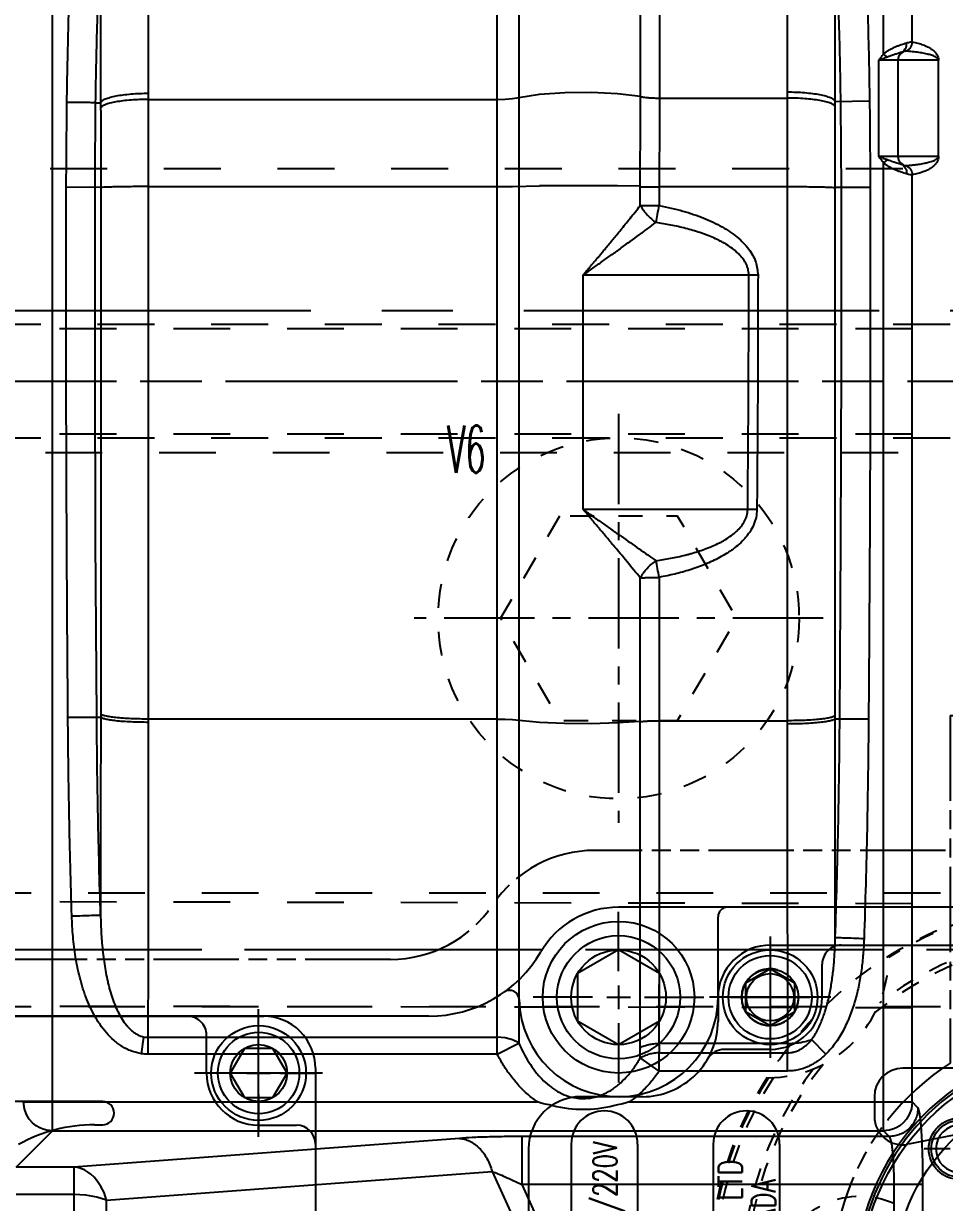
# Model space of a CAD drawing. Extents: x 14103 to 19353, y -3233 to 932.
# Drawn here: x 17231.6 to 17328.8, y 462.4 to 586.9 of the extents above; entities that cross this region are included whole.
import ezdxf
from ezdxf.enums import TextEntityAlignment as Align

# ---------------------------------------------------------------- set-up
doc = ezdxf.new("R2010")
doc.units = 0
doc.header["$LTSCALE"] = 20
doc.header["$MEASUREMENT"] = 0
for name, pattern in [('CENTER', [0.6, 0.375, -0.075, 0.075, -0.075]), ('CENTERLINE', [30, 24, -1.5, 3, -1.5]), ('DASHED', [0.2, 0.1, -0.1]), ('HIDDEN', [0.2, 0.1, -0.1]), ('PHANTOM', [0.8, 0.45, -0.05, 0.1, -0.05, 0.1, -0.05]), ('SOLID', [0])]:
    doc.linetypes.add(name, pattern=pattern)
doc.layers.get('DEFPOINTS').update_dxf_attribs({"linetype": 'CONTINUOUS'})
for name, color, linetype in [('1', 7, 'CONTINUOUS'), ('2', 7, 'CONTINUOUS'), ('3a', 7, 'CONTINUOUS'), ('6', 7, 'CONTINUOUS'), ('CK_LEVEL_1', 1, 'SOLID'), ('DIM', 3, 'CONTINUOUS'), ('OIL', 7, 'CONTINUOUS'), ('SCREW', 7, 'CONTINUOUS'), ('WATER', 9, 'HIDDEN'), ('water-2', 7, 'CONTINUOUS')]:
    doc.layers.add(name, color=color, linetype=linetype)
doc.styles.add('lxy2', font='txt.shx', dxfattribs={"width": 0.6})
doc.styles.get("Standard").update_dxf_attribs({"font": 'txt.shx', "width": 0.5, "bigfont": 'hztxt.shx'})
doc.dimstyles.new('10', dxfattribs={"dimtxt": 10, "dimasz": 5, "dimexe": 2.5, "dimexo": 0, "dimgap": 1, "dimtad": 0, "dimdsep": 46, "dimtxsty": 'lxy2', "dimcen": -3, "dimclrd": 113, "dimclre": 113, "dimclrt": 3, "dimazin": 2, "dimtfac": 1, "dimtofl": 0, "dimtmove": 0, "dimatfit": 3, "dimfxl": 1, "dimtolj": 1, "dimtzin": 0, "dimarcsym": 0})

# ---------------------------------------------------------------- blocks, each defined once
blk = doc.blocks.new('*D92')
at = {"layer": 'DEFPOINTS', "color": 0, "linetype": 'Continuous'}
for p in [(17344.36, 892.14), (17344.36, 863.85), (17204.36, 164.09)]:
    blk.add_point(p, dxfattribs=at)
at = {"layer": 'OIL', "color": 113, "linetype": 'Continuous', "lineweight": -2}
blk.add_line((17344.36, 863.85), (17344.36, 892.14), dxfattribs=at)
at = {"layer": 'OIL', "color": 3, "linetype": 'Continuous', "insert": (17344.36, 899.64), "char_height": 10, "attachment_point": 5, "rotation": 90, "style": 'lxy2'}
blk.add_mtext('\\A1;140', dxfattribs=at)
blk = doc.blocks.new('*D115')
at = {"layer": 'DEFPOINTS', "color": 0}
for p in [(17554.36, 709.09), (17770.26, 709.09), (17204.36, 164.09)]:
    blk.add_point(p, dxfattribs=at)
at = {"layer": 'DIM', "color": 113, "lineweight": -2}
blk.add_line((17554.36, 709.09), (17770.26, 709.09), dxfattribs=at)
at = {"layer": 'DIM', "color": 3, "insert": (17779.26, 709.09), "char_height": 10, "attachment_point": 5, "style": 'lxy2'}
blk.add_mtext('\\A1;545', dxfattribs=at)
blk = doc.blocks.new('*D114')
at = {"layer": 'DEFPOINTS', "color": 0}
for p in [(17517.7, 684.09), (17770.26, 684.09), (17204.36, 164.09)]:
    blk.add_point(p, dxfattribs=at)
at = {"layer": 'DIM', "color": 113, "lineweight": -2}
blk.add_line((17517.7, 684.09), (17770.26, 684.09), dxfattribs=at)
at = {"layer": 'DIM', "color": 3, "insert": (17778.76, 684.09), "char_height": 10, "attachment_point": 5, "style": 'lxy2'}
blk.add_mtext('\\A1;520', dxfattribs=at)
blk = doc.blocks.new('*D113')
at = {"layer": 'DEFPOINTS', "color": 0}
for p in [(17754.36, 864.09), (17770.26, 864.09), (17204.36, 164.09)]:
    blk.add_point(p, dxfattribs=at)
at = {"layer": 'DIM', "color": 113, "lineweight": -2}
blk.add_line((17754.36, 864.09), (17770.26, 864.09), dxfattribs=at)
at = {"layer": 'DIM', "color": 3, "insert": (17778.26, 864.09), "char_height": 10, "attachment_point": 5, "style": 'lxy2'}
blk.add_mtext('\\A1;700', dxfattribs=at)
blk = doc.blocks.new('*D119')
at = {"layer": 'DEFPOINTS', "color": 0}
for p in [(17725.91, 464.09), (17770.26, 464.09), (17204.36, 164.09)]:
    blk.add_point(p, dxfattribs=at)
at = {"layer": 'DIM', "color": 113, "lineweight": -2}
blk.add_line((17725.91, 464.09), (17770.26, 464.09), dxfattribs=at)
at = {"layer": 'DIM', "color": 3, "insert": (17778.26, 464.09), "char_height": 10, "attachment_point": 5, "style": 'lxy2'}
blk.add_mtext('\\A1;300', dxfattribs=at)
blk = doc.blocks.new('*D118')
at = {"layer": 'DEFPOINTS', "color": 0}
for p in [(17562.7, 514.09), (17770.26, 514.09), (17204.36, 164.09)]:
    blk.add_point(p, dxfattribs=at)
at = {"layer": 'DIM', "color": 113, "lineweight": -2}
blk.add_line((17562.7, 514.09), (17770.26, 514.09), dxfattribs=at)
at = {"layer": 'DIM', "color": 3, "insert": (17778.76, 514.09), "char_height": 10, "attachment_point": 5, "style": 'lxy2'}
blk.add_mtext('\\A1;350', dxfattribs=at)
blk = doc.blocks.new('*D117')
at = {"layer": 'DEFPOINTS', "color": 0}
for p in [(17562.7, 639.09), (17770.26, 639.09), (17204.36, 164.09)]:
    blk.add_point(p, dxfattribs=at)
at = {"layer": 'DIM', "color": 113, "lineweight": -2}
blk.add_line((17562.7, 639.09), (17770.26, 639.09), dxfattribs=at)
at = {"layer": 'DIM', "color": 3, "insert": (17779.26, 639.09), "char_height": 10, "attachment_point": 5, "style": 'lxy2'}
blk.add_mtext('\\A1;475', dxfattribs=at)
blk = doc.blocks.new('*D116')
at = {"layer": 'DEFPOINTS', "color": 0}
for p in [(17760.7, 664.09), (17770.26, 664.09), (17204.36, 164.09)]:
    blk.add_point(p, dxfattribs=at)
at = {"layer": 'DIM', "color": 113, "lineweight": -2}
blk.add_line((17760.7, 664.09), (17770.26, 664.09), dxfattribs=at)
at = {"layer": 'DIM', "color": 3, "insert": (17778.26, 664.09), "char_height": 10, "attachment_point": 5, "style": 'lxy2'}
blk.add_mtext('\\A1;500', dxfattribs=at)
blk = doc.blocks.new('*D85')
at = {"layer": 'DEFPOINTS', "color": 0}
for p in [(17529.36, 579.09), (17770.26, 579.09), (17204.36, 164.09)]:
    blk.add_point(p, dxfattribs=at)
at = {"layer": 'DIM', "color": 113, "lineweight": -2}
blk.add_line((17529.36, 579.09), (17770.26, 579.09), dxfattribs=at)
at = {"layer": 'DIM', "color": 3, "insert": (17778.26, 579.09), "char_height": 10, "attachment_point": 5, "style": 'lxy2'}
blk.add_mtext('\\A1;415', dxfattribs=at)
blk = doc.blocks.new('*X40')
at = {"layer": '1', "color": 2, "linetype": 'Continuous'}
for p, q in [((-6.35, 2.14), (-2.14, 6.35)), ((-6.1, 0.97), (-0.97, 6.1)), ((-6.07, 3.83), (-3.83, 6.07)), ((-5.62, 0.04), (-0.04, 5.62)), ((-4.94, -0.7), (0.7, 4.94)), ((-4.08, -1.25), (1.25, 4.08)), ((-3.01, -1.59), (1.59, 3.01)), ((-1.57, -1.57), (1.57, 1.57))]:
    blk.add_line(p, q, dxfattribs=at)
blk = doc.blocks.new('11111')
at = {"layer": '1', "color": 2, "linetype": 'Continuous'}
for p, q in [((-6.05, 59.75), (-5.1, 62.75)), ((-3.21, 56.75), (-5.1, 62.75)), ((5.97, 59.75), (6.92, 62.75)), ((8.81, 56.75), (6.92, 62.75)), ((-15, 59.75), (-6.05, 59.75)), ((-3.21, 56.75), (-2.26, 59.75)), ((-2.26, 59.75), (5.97, 59.75)), ((8.81, 56.75), (9.76, 59.75)), ((9.76, 59.75), (15, 59.75)), ((-3.95, 50.3), (-3.95, 46.5)), ((-2.05, 50.3), (-2.05, 46.5)), ((2.05, 50.3), (2.05, 46.5)), ((3.95, 50.3), (3.95, 46.5)), ((11.26, 50.3), (11.26, 25.92)), ((12.06, 50.3), (12.06, 26.19)), ((12.86, 50.3), (12.86, 25.92)), ((-5.5, 46), (-5.5, 46.2)), ((-5.2, 46.5), (5.2, 46.5)), ((5.5, 46), (5.5, 46.2)), ((-9.21, 44.29), (-7.79, 45.71)), ((7.09, 46), (-7.09, 46)), ((9.21, 44.29), (7.79, 45.71)), ((-9.5, 23.12), (-9.5, 43.59)), ((9.5, 23.12), (9.5, 43.59)), ((-9.5, 25.5), (9.5, 25.5)), ((-14, 15), (-14, 17.75)), ((14, 15), (14, 17.75)), ((18.98, 15.52), (18.98, -15.52)), ((19.18, 15.3), (19.18, 0)), ((19.98, 15.08), (19.98, -15.03)), ((20.77, 15.08), (20.77, 0.02)), ((-15, 14), (-17.75, 14)), ((-13.5, 14), (-14.5, 14)), ((-14, 13.5), (-14, 14.5)), ((-13, 14), (-10.25, 14)), ((13, 14), (10.25, 14)), ((13.5, 14), (14.5, 14)), ((14, 13.5), (14, 14.5)), ((15, 14), (17.75, 14)), ((-14, 13), (-14, 10.25)), ((14, 13), (14, 10.25)), ((20.98, 11.79), (20.98, -11.79)), ((-14, -13), (-14, -10.25)), ((14, -13), (14, -10.25)), ((-14, -14.5), (-14, -13.5)), ((14, -14.5), (14, -13.5)), ((-15, -14), (-17.75, -14)), ((-13.5, -14), (-14.5, -14)), ((-13, -14), (-10.25, -14)), ((13, -14), (10.25, -14)), ((13.5, -14), (14.5, -14)), ((15, -14), (17.75, -14)), ((-14, -15), (-14, -17.75)), ((14, -15), (14, -17.75))]:
    blk.add_line(p, q, dxfattribs=at)
at = {"layer": '1', "color": 1, "linetype": 'PHANTOM'}
for p, q in [((-15, 59.75), (-15, 23.05)), ((15, 59.75), (15, 23.05))]:
    blk.add_line(p, q, dxfattribs=at)
at = {"layer": '1', "color": 3, "linetype": 'CENTERLINE'}
for p, q in [((0, 50.3), (0, -29.3)), ((30.7, 0), (-30.7, 0))]:
    blk.add_line(p, q, dxfattribs=at)
at = {"layer": '1', "color": 2, "linetype": 'Continuous'}
for centre, radius in [((-14, 14), 3.25), ((-14, 14), 3), ((14, 14), 3.25), ((14, 14), 3), ((14, 14), 2.5), ((0, 0), 8), ((0, 0), 4), ((-14, -14), 3.25), ((-14, -14), 3), ((14, -14), 3.25), ((14, -14), 3)]:
    blk.add_circle(centre, radius, dxfattribs=at)
for centre, radius, start, end in [((-5.2, 46.2), 0.3, 90, 180), ((5.2, 46.2), 0.3, 0, 90), ((-7.09, 45), 1, 90.0003, 135.0002), ((7.09, 45), 1, 44.9998, 89.9997), ((-8.5, 43.59), 1, 134.9999, 179.9999), ((8.5, 43.59), 1, 0.0001, 45.0001), ((17.06, 26.19), 5.8, 180, 236.9212), ((17.06, 26.19), 5, 180, 236.9212), ((17.06, 26.19), 4.2, 180, 236.9212), ((0, 0), 25, 42.435, 33.7984), ((0, 0), 24.75, 40.1096, 319.8904), ((0, 0), 27.05, 45.1942, 56.9212), ((0, 0), 25.45, 45.1942, 56.9212), ((0, 0), 26.25, 45.1942, 56.9212), ((14.97, 15.08), 5.8, 0, 45.1942), ((14.97, 15.08), 4.2, 0, 45.1942), ((-14, 14), 2.5, 0, 270), ((16.98, 15.52), 2, 0, 42.435), ((21.48, 11.79), 0.5, 28.7734, 180), ((0, 0), 24.75, 330.2191, 29.7809), ((19.98, 0), 1.59, 120.2608, 59.7392), ((19.98, 0), 0.775, 180, 1.5606), ((-14, -14), 2.5, 0, 270), ((14, -14), 2.5, 270, 180), ((21.48, -11.79), 0.5, 180, 331.2266), ((16.98, -15.52), 2, 317.565, 0)]:
    blk.add_arc(centre, radius, start, end, dxfattribs=at)
at = {"layer": '1', "color": 1, "linetype": 'PHANTOM'}
blk.add_arc((0, 0), 27.5, 123.0557, 56.9443, dxfattribs=at)
at = {"layer": '1', "color": 1, "linetype": 'Continuous'}
blk.add_point((0, 0), dxfattribs=at)
at = {"layer": '6'}
blk.add_blockref('*X40', (2.35, -2.35), dxfattribs=at)
blk = doc.blocks.new('JUNK_NZS')
at = {"layer": '1', "color": 1, "linetype": 'Continuous'}
blk.add_point((0, 0), dxfattribs=at)
at = {"layer": '1'}
blk.add_blockref('11111', (0, 0), dxfattribs=at)
blk = doc.blocks.new('T241S064')
at = {"layer": '1', "color": 2, "linetype": 'Continuous'}
for p, q in [((0, 2.25), (0, 6)), ((-1.5, 2.6), (-3, 0)), ((1.5, 2.6), (-1.5, 2.6)), ((3, 0), (1.5, 2.6)), ((0, 1.25), (0, -1.25)), ((-2.25, 0), (-6, 0)), ((1.25, 0), (-1.25, 0)), ((1.5, -2.6), (3, 0)), ((2.25, 0), (6, 0)), ((-3, 0), (-1.5, -2.6)), ((0, -2.25), (0, -6)), ((-1.5, -2.6), (1.5, -2.6))]:
    blk.add_line(p, q, dxfattribs=at)
for radius in [5, 4.3, 3]:
    blk.add_circle((0, 0), radius, dxfattribs=at)
blk.add_point((0, 0), dxfattribs=at)
blk = doc.blocks.new('HP0108BR-TV')
at = {"layer": '1', "color": 2, "linetype": 'Continuous'}
for p, q in [((-58, -22.5), (-58, 22.5)), ((-52, -16.5), (-56, -16.5)), ((-34.67, -16.53), (-35.56, -16.53)), ((-35.56, -19), (-25.7, -19)), ((-46.5, -22), (-46.5, -26)), ((52.5, -28), (-52.54, -28))]:
    blk.add_line(p, q, dxfattribs=at)
at = {"layer": '1', "color": 2, "linetype": 'CENTERLINE'}
for p, q in [((-52, -15.25), (-52, -28.75)), ((-58.75, -22), (-45.25, -22))]:
    blk.add_line(p, q, dxfattribs=at)
at = {"layer": '1', "color": 2, "linetype": 'Continuous'}
for centre, radius, start, end in [((-56, -14.5), 2, 180, 270), ((-34.67, 0), 16.53, 270, 298.9523), ((-52, -22), 5.5, 0, 90), ((-35.52, -17.77), 1.23, 90, 270), ((-52.5, -22.5), 5.5, 180, 270.0001), ((-44.5, -26), 2, 180, 270.0001)]:
    blk.add_arc(centre, radius, start, end, dxfattribs=at)
at = {"layer": '1'}
blk.add_blockref('T241S064', (-52, -22), dxfattribs=at)
blk = doc.blocks.new('T241S074')
at = {"layer": '1', "color": 2, "linetype": 'Continuous'}
for p, q in [((0, 2.75), (0, 9)), ((-2.5, 4.33), (-5, 0)), ((2.5, 4.33), (-2.5, 4.33)), ((5, 0), (2.5, 4.33)), ((0, 1.25), (0, -1.25)), ((-2.75, 0), (-9, 0)), ((1.25, 0), (-1.25, 0)), ((2.5, -4.33), (5, 0)), ((2.75, 0), (9, 0)), ((-5, 0), (-2.5, -4.33)), ((0, -2.75), (0, -9)), ((-2.5, -4.33), (2.5, -4.33))]:
    blk.add_line(p, q, dxfattribs=at)
for radius in [8, 6.5, 5]:
    blk.add_circle((0, 0), radius, dxfattribs=at)
blk = doc.blocks.new('HP0107BOLT-TV')
at = {"layer": '1', "color": 2, "linetype": 'CENTERLINE'}
for p, q in [((-34, 34.2), (-34, 25.8)), ((14, 34.2), (14, 25.8)), ((-38.2, 30), (-29.8, 30)), ((9.8, 30), (18.2, 30)), ((-34, -25.8), (-34, -34.2)), ((14, -25.8), (14, -34.2)), ((-38.2, -30), (-29.8, -30)), ((9.8, -30), (18.2, -30))]:
    blk.add_line(p, q, dxfattribs=at)
at = {"layer": '1', "color": 2, "linetype": 'Continuous'}
for centre in [(-34, 30), (14, 30), (-34, -30), (14, -30)]:
    blk.add_circle(centre, 2.5, dxfattribs=at)
for centre in [(-34, 30), (14, 30), (-34, -30), (14, -30)]:
    blk.add_arc(centre, 3, 74.7379, 15.6393, dxfattribs=at)
at = {"layer": '1', "color": 1, "linetype": 'Continuous'}
blk.add_point((0, 0), dxfattribs=at)
at = {"layer": '2', "color": 150, "linetype": 'Continuous'}
blk.add_point((0, 0), dxfattribs=at)
blk = doc.blocks.new('*U47')
at = {"layer": '1', "color": 2, "linetype": 'Continuous', "width": 0.75}
for s, p in [('MOLD-MASTERS LTD', (0, 0)), ('MADE IN CANADA', (3.5, 0))]:
    blk.add_text(s, height=2.5, rotation=90, dxfattribs=at).set_placement(p, align=Align.CENTER)
blk = doc.blocks.new('HP0107BR-TV')
at = {"layer": '1', "color": 2, "linetype": 'CENTERLINE'}
for p, q in [((-34, 36.41), (-34, 23.59)), ((-27.59, 30), (-40.41, 30))]:
    blk.add_line(p, q, dxfattribs=at)
at = {"layer": '1', "color": 2, "linetype": 'Continuous'}
for p, q in [((-34, 35.5), (14, 35.5)), ((-34, 33), (-36.6, 31.5)), ((-31.4, 31.5), (-34, 33)), ((-28.5, 30), (-28.5, 33.5)), ((-36.6, 31.5), (-36.6, 28.5)), ((-31.4, 28.5), (-31.4, 31.5)), ((-39.5, 30), (-39.5, 27.43)), ((-36.6, 28.5), (-34, 27)), ((-34, 27), (-31.4, 28.5)), ((-34, 24.5), (-38.84, 24.5)), ((0, 22.5), (-20, 22.5)), ((-47.44, 19.5), (-54, 19.5)), ((-23, 19.5), (-23, 17.42)), ((-3.52, 17.65), (-19.41, 14.48)), ((-59.5, 14), (-59.5, -14)), ((-55, 14.5), (-55, -14.5)), ((-48, 14.5), (-48, -14.5)), ((-40, 14.5), (-40, -14.5)), ((-33, 14.5), (-33, -14.5))]:
    blk.add_line(p, q, dxfattribs=at)
for radius in [5, 4.4, 3]:
    blk.add_circle((-34, 30), radius, dxfattribs=at)
for centre, radius, start, end in [((-34, 30), 5.5, 89.2727, 180.0348), ((-26.5, 33.5), 2, 89.9999, 180), ((-34, 30), 5.5, 270, 0), ((-47.5, 27.5), 8, 269.9977, 359.9978), ((-38.84, 22.5), 2, 90, 150.0238), ((-20, 19.5), 3, 90, 180), ((-54, 14), 5.5, 90, 180), ((-51.5, 14.5), 3.5, 0, 180), ((-36.5, 14.5), 3.5, 0, 180), ((-20, 17.42), 3, 180, 281.2808)]:
    blk.add_arc(centre, radius, start, end, dxfattribs=at)
at = {"layer": '1'}
for name, p in [('HP0107BOLT-TV', (0, 0)), ('*U47', (-36.95, -0.09))]:
    blk.add_blockref(name, p, dxfattribs=at)
at = {"layer": '1', "color": 2, "linetype": 'Continuous', "width": 0.7}
blk.add_text('HP0107BR-1100W/220V', height=2.5, rotation=90, dxfattribs=at).set_placement((-50.18, -0.03), align=Align.CENTER)
blk = doc.blocks.new('*U37')
at = {"layer": '1', "color": 2, "linetype": 'HIDDEN'}
blk.add_circle((0, 0), 1, dxfattribs=at)
blk = doc.blocks.new('*U38', base_point=(0.25, 1.86))
at = {"layer": '1', "color": 2, "linetype": 'HIDDEN'}
blk.add_arc((0.25, 1.86), 6, 68.1603, 291.8343, dxfattribs=at)
blk = doc.blocks.new('MVB79TVHID')
at = {"layer": '1', "color": 2, "linetype": 'HIDDEN'}
for p, q in [((0, 30.5), (0, 19.5)), ((-5.5, 25), (5.5, 25)), ((0.01, 25.01), (0, 25)), ((0, 25), (0.01, 25)), ((0.72, 7.84), (20.27, 6.3)), ((-40.47, 2.5), (-31.65, 2.5)), ((-31.65, 2.5), (-31.15, 2)), ((-31.59, -2.49), (-31.59, 2.5)), ((-31.43, 2.5), (-30, 0)), ((-31.15, -2), (-31.15, 2)), ((-47.64, 0), (-30.36, 0)), ((-30, 0), (-31.44, -2.5)), ((-31.65, -2.5), (-31.15, -2)), ((-40.84, -2.5), (-31.44, -2.5)), ((1.46, -4.26), (19.33, -5.66)), ((35.45, -15.06), (35.45, -15.05)), ((35.45, -15.05), (35.45, -15.07)), ((0, -19.5), (0, -30.5)), ((-32.54, -21.62), (-32.55, -21.63)), ((-32.54, -21.63), (-32.54, -21.62)), ((-5.5, -25), (5.5, -25))]:
    blk.add_line(p, q, dxfattribs=at)
at = {"layer": '1', "color": 1, "linetype": 'HIDDEN'}
for p, q in [((-40.42, 2.52), (-47.48, 2.52)), ((-40.42, -2.52), (-47.48, -2.52))]:
    blk.add_line(p, q, dxfattribs=at)
at = {"layer": '1', "color": 2, "linetype": 'Continuous'}
for p, q in [((-46.65, 2.5), (-47.15, 2)), ((-46.65, 2.5), (-40.47, 2.5)), ((-46.65, -2.5), (-46.65, 2.5)), ((-47.15, -2), (-47.15, 2)), ((-46.65, -2.5), (-47.15, -2)), ((-40.84, -2.5), (-46.65, -2.5))]:
    blk.add_line(p, q, dxfattribs=at)
at = {"layer": '1', "color": 1, "linetype": 'HIDDEN'}
blk.add_circle((0, 0), 40.5, dxfattribs=at)
at = {"layer": '1', "color": 2, "linetype": 'HIDDEN'}
for centre, radius in [((0, 25), 2.5), ((0, 0), 9), ((24.5, 0), 9), ((0, 0), 8), ((0, 0), 4.5), ((0, 0), 4), ((-28, 0), 2.75), ((-28, 0), 2.5), ((0, -25), 2.5)]:
    blk.add_circle(centre, radius, dxfattribs=at)
for centre, radius, start, end in [((0, 0), 39.95, 57.4082, 122.5917), ((0, 0), 40.39, 57.826, 122.1739), ((0, 0), 36.5, 51.1237, 128.8763), ((0, 0), 37, 52.6402, 127.3598), ((-34.21, 34.21), 12.7, 270.0819, 359.9184), ((34.21, 34.21), 12.7, 180.0816, 269.9183), ((0, 25), 3, 60, 30), ((0, 0), 37, 142.6404, 217.3596), ((0, 0), 36.5, 141.1238, 218.8761), ((0, 0), 36.5, 321.1239, 38.8761), ((0, 0), 37, 322.6404, 37.3596), ((0, 0), 40.39, 147.8262, 212.1738), ((0, 0), 39.95, 147.4084, 212.5915), ((0, 0), 39.95, 327.4085, 32.5915), ((0, 0), 40.39, 327.8263, 32.1737), ((-34.21, -34.21), 12.7, 0.0816, 89.9182), ((0, -25), 3, 60, 30), ((34.21, -34.21), 12.7, 90.0818, 179.9184), ((0, 0), 36.5, 231.1237, 308.8763), ((0, 0), 37, 232.6402, 307.3598), ((0, 0), 40.39, 237.8261, 302.1739)]:
    blk.add_arc(centre, radius, start, end, dxfattribs=at)
at = {"layer": '1', "color": 1, "linetype": 'HIDDEN'}
blk.add_arc((-47.48, 0), 2.52, 88.6524, 271.3476, dxfattribs=at)
at = {"layer": '1', "color": 2, "yscale": 0.70708331, "rotation": 265.5}
blk.add_blockref('*U38', (0.25, 1.86), dxfattribs=at)
at = {"layer": '1', "color": 2, "xscale": 6, "yscale": 4.210000099999999, "zscale": 6, "rotation": 265.5}
blk.add_blockref('*U37', (19.8, 0.32), dxfattribs=at)
blk = doc.blocks.new('AC_LXY_BLK12')
at = {"layer": 'SCREW', "color": 1, "linetype": 'CENTER'}
for p, q in [((0, 17), (0, -17)), ((17, 0), (-17, 0))]:
    blk.add_line(p, q, dxfattribs=at)
at = {"layer": 'SCREW', "color": 2, "linetype": 'HIDDEN', "flags": 128}
blk.add_lwpolyline([(-4.907, 8.5), (-9.815, 0), (-4.907, -8.5), (4.907, -8.5), (9.815, 0), (4.907, 8.5)], close=True, dxfattribs=at)
at = {"layer": 'SCREW', "color": 2, "linetype": 'HIDDEN'}
blk.add_circle((0, 0), 15, dxfattribs=at)

msp = doc.modelspace()

# ---------------------------------------------------------------- linework, layer by layer
at = {"layer": '1', "color": 1, "linetype": 'PHANTOM'}
for p, q in [((17376.863, 499.591), (17291.863, 499.591)), ((17270.281, 488.091), (17138.444, 488.091))]:
    msp.add_line(p, q, dxfattribs=at)
at = {"layer": '1', "color": 2, "linetype": 'Continuous'}
for p, q in [((17374.363, 493.591), (17294.363, 493.591)), ((17304.863, 484.091), (17304.863, 492.591)), ((17274.329, 482.091), (17134.396, 482.091))]:
    msp.add_line(p, q, dxfattribs=at)
at = {"layer": '1', "color": 1, "linetype": 'PHANTOM'}
for centre, start, end in [((17291.863, 486.591), 90, 146.10364), ((17270.281, 501.091), 270, 326.10364)]:
    msp.add_arc(centre, 13, start, end, dxfattribs=at)
at = {"layer": '1', "color": 2, "linetype": 'Continuous'}
for centre, radius, start, end in [((17294.363, 484.091), 9.5, 90, 149.71442), ((17305.863, 492.591), 1, 90, 180), ((17274.329, 495.791), 13.7, 270, 329.71442), ((17282.866, 483.823), 1, 1.33111, 125.50235), ((17294.363, 484.091), 10.5, 181.33111, 0)]:
    msp.add_arc(centre, radius, start, end, dxfattribs=at)
at = {"layer": '3a', "color": 4, "linetype": 'Continuous'}
for p, q in [((17234.591, 469.995), (17234.591, 612.765)), ((17322.325, 583.658), (17322.325, 612.765)), ((17325.362, 584.923), (17325.362, 609.728)), ((17281.559, 479.882), (17281.559, 605.691)), ((17283.829, 604.164), (17283.829, 479.254)), ((17322.74, 583.327), (17322.325, 583.658)), ((17321.837, 572.845), (17321.837, 582.995)), ((17328.143, 582.995), (17321.837, 582.995)), ((17323.855, 582.995), (17323.855, 572.845)), ((17328.146, 572.845), (17328.146, 582.995)), ((17244.756, 513.455), (17244.753, 579.48)), ((17244.754, 578.865), (17281.559, 578.865)), ((17296.658, 567.685), (17296.666, 579.207)), ((17298.675, 579.008), (17298.664, 567.67)), ((17298.675, 579.008), (17312.162, 579.008)), ((17312.162, 579.008), (17312.159, 513.281)), ((17317.224, 578.65), (17320.863, 578.7)), ((17239.162, 578.515), (17239.691, 578.507)), ((17328.143, 572.845), (17321.837, 572.845)), ((17322.74, 572.514), (17322.325, 572.183)), ((17322.325, 469.995), (17322.325, 572.183)), ((17325.362, 473.033), (17325.362, 570.918)), ((17236.057, 569.625), (17239.694, 569.619)), ((17312.158, 569.631), (17298.665, 569.631)), ((17317.221, 569.587), (17320.932, 569.593)), ((17290.638, 535.573), (17290.638, 560.334)), ((17290.638, 560.334), (17309.082, 560.334)), ((17307.993, 535.573), (17290.638, 535.573)), ((17296.651, 513.251), (17296.653, 528.356)), ((17298.658, 528.414), (17298.656, 513.281)), ((17236.233, 513.64), (17239.694, 513.668)), ((17281.559, 513.455), (17244.756, 513.455)), ((17298.656, 513.281), (17312.159, 513.281)), ((17317.222, 513.493), (17320.755, 513.465)), ((17243.996, 478.119), (17244.265, 479.894)), ((17244.713, 478.065), (17244.713, 479.852)), ((17244.714, 479.882), (17281.559, 479.882)), ((17281.559, 478.065), (17281.559, 479.852)), ((17281.559, 478.065), (17283.829, 479.254)), ((17312.202, 479.215), (17298.625, 479.215)), ((17316.248, 478.073), (17314.73, 479.615)), ((17281.559, 478.065), (17244.713, 478.065)), ((17298.659, 476.303), (17298.659, 478.232)), ((17298.659, 478.232), (17312.206, 478.232)), ((17312.206, 476.303), (17312.206, 478.232)), ((17298.659, 476.303), (17296.653, 477.68)), ((17312.206, 476.303), (17298.659, 476.303)), ((17231.553, 473.033), (17285.794, 473.033)), ((17295.481, 473.033), (17325.362, 473.033)), ((17325.97, 472.425), (17325.362, 473.033)), ((17230.765, 466.169), (17234.591, 469.995)), ((17234.591, 469.995), (17322.325, 469.995)), ((17277.559, 469.196), (17236.857, 466.169)), ((17322.932, 469.388), (17284.147, 469.388)), ((17284.147, 469.388), (17284.147, 464.325)), ((17322.325, 469.995), (17322.932, 469.388)), ((17236.857, 466.169), (17230.765, 466.169)), ((17236.857, 466.169), (17236.857, 414.838)), ((17240.318, 462.675), (17281.02, 465.702)), ((17281.02, 465.702), (17319.502, 380.79)), ((17284.147, 464.325), (17321.579, 381.731)), ((17326.498, 464.325), (17284.147, 464.325)), ((17323.46, 437.498), (17323.46, 464.325)), ((17326.498, 438.763), (17326.498, 464.325)), ((17236.857, 463.251), (17230.765, 463.251)), ((17240.318, 415.517), (17240.318, 462.675))]:
    msp.add_line(p, q, dxfattribs=at)
for points in [[(17324.4, 583.896), (17324.111, 583.671), (17323.922, 583.357), (17323.855, 582.995)], [(17281.559, 578.865), (17282.408, 578.888), (17283.182, 578.955), (17283.829, 579.059)], [(17283.829, 579.059), (17286.03, 579.403), (17288.677, 579.6), (17291.513, 579.633), (17294.265, 579.498), (17296.666, 579.207)], [(17323.855, 572.845), (17323.922, 572.484), (17324.111, 572.17), (17324.4, 571.944)], [(17239.271, 513.664), (17239.152, 532.315), (17239.093, 550.967), (17239.094, 569.62)], [(17244.757, 569.663), (17282.408, 569.666), (17283.182, 569.674), (17286.028, 569.729)], [(17296.658, 569.705), (17294.257, 569.741), (17291.507, 569.757), (17288.672, 569.753), (17286.028, 569.729)], [(17317.717, 513.489), (17317.836, 532.188), (17317.895, 550.888), (17317.894, 569.588)], [(17281.559, 513.455), (17282.408, 513.441), (17283.182, 513.402)], [(17283.182, 513.402), (17286.026, 513.136), (17288.669, 513.019), (17291.502, 512.999), (17294.251, 513.079), (17296.651, 513.251)], [(17283.829, 479.288), (17283.173, 479.611), (17282.397, 479.813), (17281.559, 479.882)], [(17234.591, 469.995), (17234.28, 470.013), (17233.962, 470.064), (17233.616, 470.16), (17233.252, 470.313), (17232.878, 470.532), (17232.508, 470.832), (17232.159, 471.224), (17231.858, 471.719), (17231.641, 472.324), (17231.553, 473.033)], [(17325.362, 473.033), (17325.274, 472.322), (17325.056, 471.717), (17324.755, 471.222), (17324.407, 470.831), (17324.038, 470.533), (17323.667, 470.314), (17323.305, 470.163), (17322.963, 470.066), (17322.649, 470.014), (17322.325, 469.995)], [(17240.318, 462.675), (17240.047, 463.466), (17239.723, 464.123), (17239.372, 464.657), (17239.011, 465.083), (17238.653, 465.416), (17238.306, 465.67), (17237.975, 465.859), (17237.664, 465.995), (17237.374, 466.086), (17237.113, 466.14), (17236.857, 466.169)], [(17240.318, 462.675), (17239.291, 462.988), (17238.113, 463.185), (17236.857, 463.251)]]:
    msp.add_lwpolyline(points, dxfattribs=at)
for points in [[(17296.666, 579.207), (17296.674, 586.604), (17296.681, 593.543), (17296.687, 599.825), (17296.693, 605.268)], [(17298.712, 604.682), (17298.704, 599.329), (17298.695, 593.151), (17298.686, 586.326), (17298.675, 579.008)], [(17312.253, 604.682), (17312.232, 602.291), (17312.223, 600.943), (17312.214, 599.542), (17312.2, 596.61), (17312.188, 593.509), (17312.179, 590.238), (17312.175, 588.539), (17312.173, 587.674), (17312.172, 586.803), (17312.166, 583.26), (17312.162, 579.621)], [(17244.753, 579.48), (17244.749, 582.931), (17244.744, 586.295), (17244.742, 587.123), (17244.741, 587.944), (17244.737, 589.561), (17244.728, 592.676), (17244.717, 595.637), (17244.704, 598.443), (17244.696, 599.787), (17244.692, 600.444), (17244.687, 601.086), (17244.668, 603.401)], [(17317.224, 578.65), (17317.228, 581.906), (17317.233, 585.078), (17317.234, 585.858), (17317.236, 586.633), (17317.239, 588.156), (17317.247, 591.09), (17317.257, 593.876), (17317.269, 596.416)], [(17317.825, 578.659), (17317.632, 587.549), (17317.476, 591.987), (17317.269, 596.416)], [(17320.303, 596.577), (17320.511, 592.11), (17320.668, 587.641), (17320.863, 578.7)], [(17236.124, 578.556), (17236.298, 586.763), (17236.437, 590.864), (17236.617, 594.965)], [(17239.161, 578.515), (17239.238, 582.874), (17239.347, 587.088), (17239.486, 591.113), (17239.651, 594.813)], [(17239.651, 594.813), (17239.66, 592.946), (17239.669, 590.294), (17239.677, 587.507), (17239.68, 586.063), (17239.681, 585.329), (17239.683, 584.59), (17239.688, 581.587), (17239.691, 578.507)], [(17324.666, 583.959), (17324.947, 584.104), (17325.17, 584.328), (17325.313, 584.61), (17325.362, 584.923)], [(17325.362, 584.923), (17325.169, 584.899), (17324.741, 584.797)], [(17325.362, 584.923), (17325.947, 584.8), (17326.486, 584.633), (17326.967, 584.426), (17327.377, 584.184), (17327.708, 583.913), (17327.949, 583.62), (17328.097, 583.312), (17328.146, 582.995)], [(17321.837, 582.995), (17322.076, 583.33), (17322.325, 583.658)], [(17324.741, 584.797), (17324.186, 584.62), (17323.872, 584.504), (17323.549, 584.372), (17323.223, 584.221), (17322.903, 584.051), (17322.602, 583.865), (17322.325, 583.658)], [(17324.4, 583.896), (17324.142, 583.807), (17323.767, 583.684), (17323.416, 583.567), (17323.019, 583.43), (17322.74, 583.327)], [(17324.4, 583.896), (17324.753, 584.515), (17324.741, 584.797)], [(17324.666, 583.959), (17324.629, 583.957), (17324.4, 583.896)], [(17328.146, 582.995), (17328.109, 583.127), (17328.004, 583.225), (17327.833, 583.347), (17327.595, 583.454), (17327.183, 583.59), (17326.67, 583.711), (17326.07, 583.814), (17325.397, 583.898), (17324.666, 583.959)], [(17322.74, 583.327), (17322.305, 583.163), (17321.837, 582.995)], [(17244.753, 579.48), (17243.807, 579.461), (17242.895, 579.406), (17242.047, 579.317), (17241.294, 579.197), (17240.663, 579.051), (17240.175, 578.883), (17239.847, 578.7), (17239.691, 578.507)], [(17244.754, 578.865), (17243.808, 578.847), (17242.895, 578.796), (17242.047, 578.714), (17241.295, 578.602), (17240.663, 578.466), (17240.175, 578.31), (17239.847, 578.139), (17239.691, 577.96)], [(17296.666, 579.155), (17297.108, 579.093), (17297.602, 579.047), (17298.13, 579.018), (17298.675, 579.008)], [(17317.224, 578.65), (17317.068, 578.842), (17316.741, 579.025), (17316.252, 579.193), (17315.621, 579.339), (17314.868, 579.458), (17314.021, 579.547), (17313.108, 579.602), (17312.162, 579.621)], [(17312.162, 579.621), (17312.162, 579.213), (17312.162, 579.008)], [(17317.224, 578.103), (17317.068, 578.282), (17316.74, 578.453), (17316.252, 578.609), (17315.621, 578.745), (17314.868, 578.857), (17314.02, 578.939), (17313.108, 578.99), (17312.162, 579.008)], [(17317.224, 578.103), (17317.224, 578.468), (17317.224, 578.65)], [(17317.894, 569.588), (17317.825, 578.659)], [(17320.863, 578.7), (17320.932, 569.593)], [(17236.057, 569.625), (17236.124, 578.556)], [(17239.162, 578.515), (17238.873, 578.519), (17238.201, 578.528), (17237.24, 578.541), (17236.124, 578.556)], [(17239.094, 569.62), (17239.162, 578.515)], [(17239.691, 578.507), (17239.691, 578.144), (17239.691, 577.96)], [(17239.691, 577.96), (17239.694, 573.808), (17239.694, 571.716), (17239.694, 569.619)], [(17317.221, 569.587), (17317.221, 571.728), (17317.222, 573.864), (17317.224, 578.103)], [(17321.837, 572.845), (17322.305, 572.678), (17322.74, 572.514)], [(17322.325, 572.183), (17322.076, 572.51), (17321.837, 572.845)], [(17322.74, 572.514), (17323.02, 572.41), (17323.289, 572.317), (17323.54, 572.232), (17323.968, 572.09), (17324.4, 571.944)], [(17324.666, 571.882), (17324.944, 571.902), (17325.199, 571.924), (17325.65, 571.971), (17326.031, 572.021), (17326.353, 572.071), (17326.625, 572.121), (17326.959, 572.193), (17327.219, 572.261), (17327.482, 572.344), (17327.747, 572.452), (17327.969, 572.582), (17328.143, 572.845)], [(17328.146, 572.845), (17328.097, 572.529), (17327.949, 572.22), (17327.708, 571.927), (17327.377, 571.656), (17326.967, 571.414), (17326.486, 571.207), (17325.947, 571.041), (17325.362, 570.918)], [(17322.325, 572.183), (17322.603, 571.975), (17322.905, 571.788), (17323.223, 571.619), (17323.55, 571.468), (17323.873, 571.336), (17324.186, 571.221), (17324.478, 571.124), (17324.741, 571.043)], [(17324.4, 571.944), (17324.753, 571.325), (17324.741, 571.043)], [(17324.4, 571.944), (17324.494, 571.913), (17324.666, 571.881)], [(17324.666, 571.882), (17324.947, 571.737), (17325.17, 571.512), (17325.313, 571.23), (17325.362, 570.918)], [(17324.741, 571.043), (17324.981, 570.98), (17325.242, 570.929), (17325.362, 570.918)], [(17236.233, 513.64), (17236.115, 532.243), (17236.056, 550.905), (17236.057, 569.625)], [(17239.694, 569.619), (17239.695, 562.595), (17239.695, 555.637), (17239.694, 541.729), (17239.694, 538.254), (17239.694, 534.78), (17239.694, 527.84), (17239.693, 513.991)], [(17244.757, 569.663), (17243.811, 569.661), (17242.897, 569.654), (17242.049, 569.644), (17241.296, 569.631), (17240.664, 569.614), (17240.177, 569.595), (17239.849, 569.574), (17239.694, 569.551)], [(17296.658, 569.649), (17297.1, 569.641), (17297.593, 569.636), (17298.12, 569.632), (17298.665, 569.631)], [(17317.221, 569.52), (17317.066, 569.542), (17316.739, 569.563), (17316.251, 569.582), (17315.619, 569.599), (17314.866, 569.613), (17314.018, 569.623), (17313.105, 569.629), (17312.158, 569.631)], [(17317.222, 513.816), (17317.222, 520.754), (17317.221, 527.703), (17317.221, 541.625), (17317.221, 548.597), (17317.221, 555.57), (17317.221, 569.587)], [(17320.932, 569.593), (17320.932, 550.825), (17320.873, 532.116), (17320.755, 513.465)], [(17290.638, 560.334), (17290.803, 560.528), (17290.98, 560.745), (17291.177, 560.975), (17291.387, 561.228), (17291.614, 561.501), (17291.858, 561.793), (17292.121, 562.107), (17292.403, 562.443), (17292.705, 562.806), (17293.03, 563.198), (17293.381, 563.622), (17293.759, 564.08), (17294.166, 564.575), (17294.602, 565.109), (17295.07, 565.685), (17295.57, 566.305), (17296.1, 566.971), (17296.658, 567.685)], [(17296.658, 567.685), (17296.981, 567.177), (17297.377, 566.693), (17297.827, 566.254), (17298.314, 565.877)], [(17296.658, 567.685), (17297.1, 567.678), (17297.592, 567.674), (17298.12, 567.671), (17298.664, 567.67)], [(17298.314, 565.877), (17298.479, 566.721), (17298.664, 567.67)], [(17298.664, 567.67), (17301.162, 567.079), (17303.379, 566.325), (17305.3, 565.404), (17306.895, 564.313), (17308.102, 563.059), (17308.845, 561.695), (17309.082, 560.334)], [(17290.638, 560.334), (17290.892, 560.515), (17291.146, 560.696), (17291.652, 561.056), (17292.656, 561.775), (17293.652, 562.49), (17294.147, 562.845), (17294.639, 563.199), (17296.536, 564.572), (17297.44, 565.234), (17298.314, 565.877)], [(17308.111, 560.334), (17308.027, 560.972), (17307.925, 561.282), (17307.784, 561.585), (17307.408, 562.153), (17307.18, 562.418), (17306.928, 562.67), (17306.373, 563.131), (17305.762, 563.543), (17305.438, 563.733), (17305.104, 563.913), (17304.413, 564.243), (17303.697, 564.538), (17303.33, 564.674), (17302.958, 564.802), (17301.444, 565.247), (17299.893, 565.6), (17298.314, 565.877)], [(17307.993, 535.573), (17308.08, 547.936), (17308.111, 560.334)], [(17309.082, 560.334), (17309.051, 547.936), (17308.968, 535.574)], [(17296.653, 528.357), (17295.982, 529.184), (17295.281, 530.038), (17293.798, 531.818), (17293.411, 532.279), (17293.022, 532.743), (17292.235, 533.676), (17291.44, 534.619), (17291.04, 535.095), (17290.638, 535.573)], [(17290.638, 535.573), (17291.145, 535.212), (17291.651, 534.853), (17292.656, 534.142), (17293.653, 533.44), (17294.148, 533.091), (17294.64, 532.745), (17296.537, 531.413), (17297.442, 530.778), (17298.316, 530.163)], [(17298.316, 530.163), (17299.873, 530.429), (17301.408, 530.77), (17301.788, 530.869), (17302.165, 530.973), (17302.906, 531.201), (17304.331, 531.739), (17305.011, 532.058), (17305.342, 532.233), (17305.663, 532.419), (17306.269, 532.822), (17306.817, 533.273), (17307.066, 533.52), (17307.293, 533.78), (17307.665, 534.339), (17307.804, 534.637), (17307.907, 534.943), (17307.993, 535.573)], [(17308.968, 535.574), (17308.872, 534.74), (17308.76, 534.335), (17308.608, 533.94), (17308.204, 533.201), (17307.958, 532.857), (17307.69, 532.53), (17307.099, 531.933), (17306.448, 531.4), (17306.103, 531.154), (17305.749, 530.922), (17305.022, 530.499), (17303.503, 529.787), (17302.717, 529.486), (17302.318, 529.348), (17301.916, 529.217), (17300.295, 528.766), (17298.658, 528.414)], [(17308.968, 535.574), (17307.993, 535.573)], [(17296.653, 528.356), (17296.978, 528.873), (17297.376, 529.36), (17297.828, 529.796), (17298.316, 530.163)], [(17298.658, 528.414), (17298.478, 529.349), (17298.316, 530.163)], [(17296.653, 528.356), (17297.095, 528.381), (17297.587, 528.399), (17298.114, 528.41), (17298.658, 528.414)], [(17239.693, 513.991), (17239.693, 513.668)], [(17244.756, 513.455), (17243.81, 513.465), (17242.896, 513.495), (17242.049, 513.544), (17241.296, 513.61), (17240.664, 513.691), (17240.176, 513.783), (17239.849, 513.884), (17239.693, 513.991)], [(17236.64, 492.672), (17236.375, 503.155), (17236.233, 513.64)], [(17239.676, 492.769), (17239.412, 503.213), (17239.271, 513.664)], [(17239.693, 513.668), (17239.692, 509.506), (17239.689, 505.394), (17239.689, 504.373), (17239.688, 503.358), (17239.686, 501.345), (17239.682, 497.382), (17239.68, 495.433), (17239.678, 493.506), (17239.676, 492.769)], [(17244.756, 513.107), (17243.809, 513.118), (17242.896, 513.15), (17242.048, 513.201), (17241.296, 513.27), (17240.664, 513.354), (17240.176, 513.451), (17239.849, 513.557), (17239.693, 513.668)], [(17244.714, 479.882), (17244.719, 481.729), (17244.721, 482.67), (17244.723, 483.619), (17244.731, 487.503), (17244.738, 491.523), (17244.741, 493.583), (17244.743, 495.669), (17244.748, 499.911), (17244.75, 502.066), (17244.75, 503.153), (17244.751, 504.246), (17244.754, 508.65), (17244.756, 513.107)], [(17244.756, 513.107), (17244.756, 513.455)], [(17296.628, 478.78), (17296.636, 489.449), (17296.643, 501.052), (17296.651, 513.251)], [(17296.651, 513.197), (17297.093, 513.233), (17297.585, 513.259), (17298.112, 513.275), (17298.656, 513.281)], [(17298.656, 513.281), (17298.645, 501.227), (17298.635, 489.759), (17298.625, 479.215)], [(17317.222, 513.816), (17317.067, 513.71), (17316.739, 513.609), (17316.251, 513.516), (17315.62, 513.435), (17314.867, 513.37), (17314.019, 513.321), (17313.106, 513.291), (17312.159, 513.281)], [(17312.159, 513.281), (17312.16, 512.933)], [(17317.222, 513.493), (17317.067, 513.382), (17316.739, 513.277), (17316.251, 513.18), (17315.62, 513.096), (17314.867, 513.027), (17314.019, 512.976), (17313.106, 512.944), (17312.16, 512.933)], [(17312.16, 512.933), (17312.161, 508.412), (17312.164, 503.944), (17312.165, 502.835), (17312.166, 501.732), (17312.168, 499.544), (17312.172, 495.235), (17312.175, 493.116), (17312.178, 491.027), (17312.184, 486.946), (17312.186, 485.946), (17312.188, 484.954), (17312.192, 483), (17312.202, 479.215)], [(17317.222, 513.493), (17317.222, 513.816)], [(17317.242, 490.368), (17317.238, 493.011), (17317.235, 494.965), (17317.233, 496.947), (17317.229, 500.977), (17317.227, 503.024), (17317.227, 504.055), (17317.226, 505.091), (17317.224, 509.267), (17317.222, 513.493)], [(17317.242, 490.368), (17317.555, 501.924), (17317.717, 513.489)], [(17320.754, 513.465), (17320.592, 501.863), (17320.277, 490.264)], [(17236.64, 492.672), (17237.756, 492.708), (17238.716, 492.739), (17239.388, 492.76), (17239.676, 492.769)], [(17243.996, 478.119), (17242.931, 478.404), (17242.675, 478.511), (17242.426, 478.629), (17241.949, 478.899), (17241.497, 479.21), (17241.28, 479.38), (17241.069, 479.559), (17240.299, 480.337), (17239.631, 481.199), (17239.331, 481.658), (17239.051, 482.132), (17238.555, 483.111), (17238.132, 484.123), (17237.946, 484.64), (17237.775, 485.162), (17237.479, 486.213), (17237.041, 488.34), (17236.771, 490.495), (17236.64, 492.672)], [(17239.676, 492.769), (17239.757, 490.765), (17239.924, 488.808), (17240.197, 486.904), (17240.382, 485.973), (17240.488, 485.513), (17240.604, 485.058), (17240.867, 484.173), (17241.177, 483.323), (17241.352, 482.913), (17241.539, 482.518), (17241.956, 481.778), (17242.437, 481.114), (17242.704, 480.817), (17242.986, 480.553), (17243.284, 480.325), (17243.6, 480.134), (17244.265, 479.894)], [(17314.73, 479.615), (17315.08, 480.131), (17315.392, 480.684), (17315.919, 481.883), (17316.142, 482.524), (17316.244, 482.853), (17316.339, 483.186), (17316.66, 484.545), (17316.9, 485.948), (17317.072, 487.391), (17317.134, 488.126), (17317.183, 488.868), (17317.242, 490.368)], [(17320.277, 490.264), (17319.162, 490.302), (17318.202, 490.335), (17317.531, 490.358), (17317.242, 490.368)], [(17320.277, 490.264), (17320.182, 488.62), (17320.103, 487.801), (17320.002, 486.984), (17319.727, 485.37), (17319.341, 483.783), (17318.825, 482.229), (17318.672, 481.847), (17318.509, 481.467), (17318.152, 480.725), (17317.307, 479.329), (17316.808, 478.681), (17316.247, 478.073)], [(17244.265, 479.894), (17244.714, 479.882)], [(17283.829, 479.254), (17284.33, 478.209), (17284.898, 477.224), (17285.539, 476.307), (17285.89, 475.876), (17286.262, 475.469), (17287.058, 474.744), (17287.485, 474.429), (17287.707, 474.284), (17287.933, 474.148), (17288.873, 473.711), (17289.86, 473.457), (17290.113, 473.424), (17290.366, 473.404), (17290.87, 473.402), (17291.871, 473.55), (17292.119, 473.618), (17292.364, 473.698), (17292.842, 473.891), (17293.754, 474.404), (17293.972, 474.558), (17294.185, 474.719), (17294.595, 475.065), (17295.354, 475.84), (17295.706, 476.268), (17296.041, 476.719), (17296.653, 477.68)], [(17296.628, 478.78), (17297.069, 478.966), (17297.56, 479.103), (17298.084, 479.187), (17298.625, 479.215)], [(17298.625, 479.215), (17298.659, 478.232)], [(17312.202, 479.215), (17313.139, 479.268), (17314.045, 479.422), (17314.73, 479.615)], [(17312.202, 479.215), (17312.206, 478.232)], [(17312.206, 478.232), (17312.562, 478.255), (17312.911, 478.327), (17313.576, 478.603), (17313.892, 478.805), (17314.189, 479.042), (17314.73, 479.615)], [(17244.713, 478.065), (17243.996, 478.119)], [(17285.794, 473.033), (17284.803, 473.807), (17284.308, 474.268), (17283.839, 474.755), (17282.984, 475.79), (17282.228, 476.896), (17281.559, 478.065)], [(17296.653, 477.68), (17296.628, 478.78)], [(17298.659, 478.232), (17298.114, 478.181), (17297.587, 478.069), (17297.095, 477.9), (17296.653, 477.68)], [(17316.247, 478.073), (17315.381, 477.348), (17314.905, 477.044), (17314.4, 476.785), (17313.334, 476.427), (17312.776, 476.334), (17312.206, 476.303)], [(17298.659, 476.303), (17297.842, 475.221), (17297.396, 474.711), (17296.927, 474.228), (17295.914, 473.349), (17295.481, 473.033)], [(17295.481, 473.033), (17292.19, 472.326), (17289.096, 472.325), (17285.794, 473.033)], [(17325.97, 472.425), (17325.909, 471.835), (17325.734, 471.266), (17325.452, 470.742), (17325.075, 470.283), (17324.615, 469.905), (17324.091, 469.623), (17323.523, 469.449), (17322.932, 469.388)], [(17326.498, 464.325), (17326.488, 465.84), (17326.458, 467.301), (17326.41, 468.658), (17326.345, 469.863), (17326.266, 470.873), (17326.174, 471.654), (17326.074, 472.177), (17325.97, 472.425)], [(17284.147, 469.388), (17282.281, 469.375), (17280.509, 469.338), (17278.912, 469.277), (17277.559, 469.196)], [(17277.559, 469.196), (17278.116, 469.102), (17278.66, 468.895), (17279.179, 468.579), (17279.661, 468.162), (17280.096, 467.654), (17280.472, 467.065), (17280.783, 466.41), (17281.02, 465.702)], [(17323.46, 464.325), (17323.45, 465.272), (17323.421, 466.185), (17323.373, 467.033), (17323.308, 467.786), (17323.228, 468.418), (17323.137, 468.906), (17323.037, 469.233), (17322.932, 469.388)], [(17281.02, 465.702), (17281.652, 465.457), (17282.407, 465.135), (17283.251, 464.752), (17284.147, 464.325)]]:
    msp.add_spline(points, degree=3, dxfattribs=at)
at = {"layer": 'CK_LEVEL_1', "color": 9, "linetype": 'DASHED', "ltscale": 3}
for p, q in [((16934.363, 571.59), (17579.363, 571.59)), ((17221.861, 541.59), (17579.363, 541.59))]:
    msp.add_line(p, q, dxfattribs=at)
at = {"layer": 'CK_LEVEL_1', "color": 2, "linetype": 'CENTER', "ltscale": 5}
msp.add_line((16924.363, 556.59), (17604.363, 556.59), dxfattribs=at)
at = {"layer": 'OIL', "color": 4, "linetype": 'CENTERLINE'}
msp.add_circle((17344.363, 453.85), 24.5, dxfattribs=at)
at = {"layer": 'WATER', "linetype": 'HIDDEN', "ltscale": 3}
for p, q in [((17529.363, 554.65), (16879.363, 554.65)), ((17529.363, 543.53), (16879.363, 543.53)), ((17529.363, 493.53), (16998.697, 494.65)), ((17529.363, 482.631), (16998.697, 483.53))]:
    msp.add_line(p, q, dxfattribs=at)
at = {"layer": 'WATER', "color": 1, "linetype": 'CENTER', "ltscale": 3}
for p, q in [((17529.363, 549.09), (16873.803, 549.09)), ((17529.363, 489.09), (16998.697, 489.09))]:
    msp.add_line(p, q, dxfattribs=at)
at = {"layer": 'WATER', "color": 4, "linetype": 'Continuous'}
msp.add_circle((17344.363, 454.09), 21, dxfattribs=at)
at = {"layer": 'water-2', "color": 11, "linetype": 'HIDDEN', "ltscale": 3}
for p, q in [((17413.363, 555.09), (16995.363, 555.09)), ((17413.363, 543.09), (16995.363, 543.09)), ((17388.363, 495.09), (17020.363, 495.09)), ((17388.363, 483.09), (17020.363, 483.09))]:
    msp.add_line(p, q, dxfattribs=at)
at = {"layer": 'water-2', "color": 1, "linetype": 'CENTER', "ltscale": 3}
for p, q in [((17419.363, 549.09), (16654.363, 549.09)), ((17394.363, 489.09), (16654.363, 489.09))]:
    msp.add_line(p, q, dxfattribs=at)

# ---------------------------------------------------------------- block references
at = {"layer": '1'}
for name, p, rotation in [('HP0108BR-TV', (17204.363, 454.091), 180), ('MVB79TVHID', (17344.363, 454.091), 180), ('T241S074', (17294.363, 484.091), 89.99999999999999)]:
    msp.add_blockref(name, p, dxfattribs=dict(at, rotation=rotation))
for name in ['JUNK_NZS', 'HP0107BR-TV']:
    msp.add_blockref(name, (17344.363, 454.091), dxfattribs=at)
at = {"layer": 'SCREW', "xscale": 1.27, "yscale": 1.27, "zscale": 1.27}
msp.add_blockref('AC_LXY_BLK12', (17294.363, 524.09), dxfattribs=at)

# ---------------------------------------------------------------- texts
at = {"layer": 'SCREW', "color": 4, "linetype": 'Continuous', "insert": (17276.26, 544.441), "char_height": 5, "width": 4.39, "attachment_point": 1}
msp.add_mtext('V6', dxfattribs=at)

# ---------------------------------------------------------------- dimensions: what is measured, and where the dimension line sits
at = {"layer": 'DIM'}
for feature_location, offset, picture, middle in [((17754.363, 864.09), (15.902, 0), '*D113', (17778.264, 864.09)), ((17554.363, 709.09), (215.902, 0), '*D115', (17779.264, 709.09)), ((17517.698, 684.09), (252.567, 0), '*D114', (17778.764, 684.09)), ((17760.696, 664.09), (9.568, 0), '*D116', (17778.264, 664.09)), ((17562.698, 639.09), (207.567, 0), '*D117', (17779.264, 639.09)), ((17529.363, 579.09), (240.902, 0), '*D85', (17778.264, 579.09)), ((17562.698, 514.09), (207.567, 0), '*D118', (17778.764, 514.09)), ((17725.913, 464.09), (44.352, 0), '*D119', (17778.264, 464.09))]:
    dim = msp.add_ordinate_dim(feature_location=feature_location, offset=offset, dtype=0, origin=(17204.363, 164.09), dimstyle='10', dxfattribs=at)
    dim.commit()
    dim.dimension.update_dxf_attribs({"geometry": picture, "text_midpoint": middle})
at = {"layer": 'OIL', "color": 4, "linetype": 'Continuous'}
dim = msp.add_ordinate_dim(feature_location=(17344.363, 863.85), offset=(0, 28.285), dtype=1, origin=(17204.363, 164.09), dimstyle='10', dxfattribs=at)
dim.commit()
dim.dimension.update_dxf_attribs({"geometry": '*D92', "text_midpoint": (17344.363, 899.635)})

doc.saveas('drawing.dxf')
